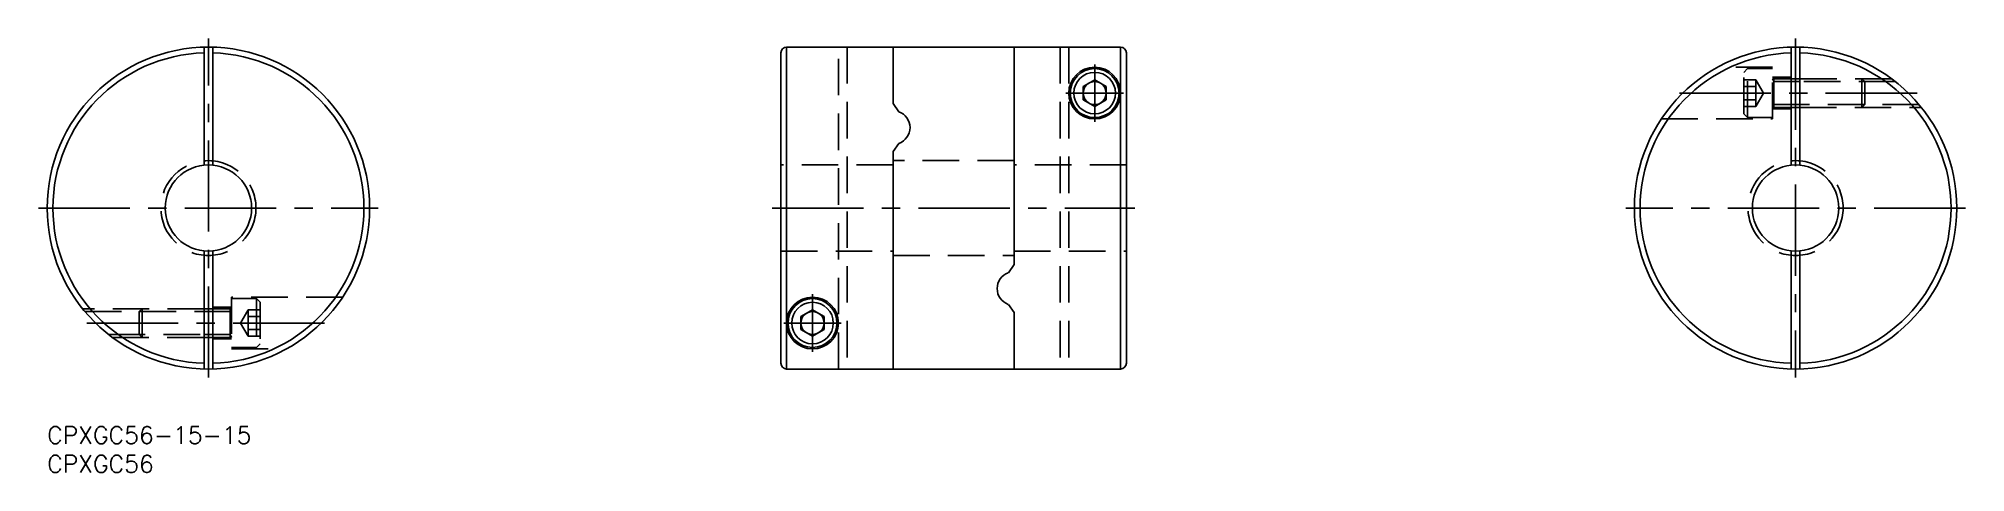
# Model space of a CAD drawing. Extents: x -2 to 333, y -8 to 68.
import ezdxf

# ---------------------------------------------------------------- set-up
doc = ezdxf.new("R2010")
doc.units = 0
doc.header["$LTSCALE"] = 0.5
doc.linetypes.add('CENTER', pattern=[50.8, 31.75, -6.35, 6.35, -6.35])
doc.linetypes.add('DASHED', pattern=[19.05, 12.7, -6.35])
for name, color, linetype in [('MSM_CENTER', 1, 'CENTER'), ('MSM_CONTINUOUS', 7, 'CONTINUOUS'), ('MSM_DASHED', 4, 'DASHED'), ('MSM_NARROW', 5, 'CONTINUOUS'), ('MSM_PART_NUMBER', 7, 'CONTINUOUS')]:
    doc.layers.add(name, color=color, linetype=linetype)
doc.styles.get("Standard").update_dxf_attribs({"font": 'txt.shx', "height": 3, "bigfont": 'bigfont.shx'})

# ---------------------------------------------------------------- blocks, each defined once
blk = doc.blocks.new('*U19')
at = {"layer": 'MSM_PART_NUMBER'}
blk.add_text('CPXGC56-15-15', height=3, dxfattribs=at).set_placement((0, -3))
blk = doc.blocks.new('*U20')
at = {"layer": 'MSM_PART_NUMBER'}
blk.add_text('CPXGC56', height=3, dxfattribs=at).set_placement((0, -8))

msp = doc.modelspace()

# ---------------------------------------------------------------- linework, layer by layer
at = {"layer": 'MSM_CENTER'}
for p, q in [((28, 8.5), (28, 67.5)), ((303.63, 67.5), (303.63, 8.5)), ((181.91, 53), (181.91, 63)), ((176.91, 58), (186.91, 58)), ((324.73, 58), (282.54, 58)), ((-1.5, 38), (57.5, 38)), ((125.91, 38), (188.91, 38)), ((333.13, 38), (274.13, 38)), ((132.91, 13), (132.91, 23)), ((6.9, 18), (49.1, 18)), ((127.91, 18), (137.91, 18))]:
    msp.add_line(p, q, dxfattribs=at)
at = {"layer": 'MSM_CONTINUOUS'}
for p, q in [((27.25, 45.46), (27.25, 65.99)), ((28.75, 65.99), (28.75, 45.46)), ((127.41, 65), (127.41, 11)), ((128.41, 66), (186.41, 66)), ((128.41, 66), (128.41, 10)), ((146.91, 66), (146.91, 56.18)), ((167.91, 66), (167.91, 28.18)), ((186.41, 10), (186.41, 66)), ((187.41, 11), (187.41, 65)), ((302.88, 45.46), (302.88, 65.99)), ((304.38, 65.99), (304.38, 45.46)), ((181.91, 60.31), (179.91, 59.15)), ((183.91, 59.15), (181.91, 60.31)), ((304.38, 60.5), (302.88, 60.5)), ((179.91, 59.15), (179.91, 56.85)), ((183.91, 59.15), (183.91, 56.85)), ((146.91, 56.18), (147.91, 54.76)), ((179.91, 56.85), (181.91, 55.69)), ((181.91, 55.69), (183.91, 56.85)), ((302.88, 55.5), (304.38, 55.5)), ((147.91, 49.24), (146.91, 47.82)), ((146.91, 47.82), (146.91, 10)), ((27.25, 10.01), (27.25, 30.54)), ((28.75, 30.54), (28.75, 10.01)), ((302.88, 10.01), (302.88, 30.54)), ((304.38, 30.54), (304.38, 10.01)), ((167.91, 28.18), (166.92, 26.76)), ((28.75, 20.5), (27.25, 20.5)), ((132.91, 20.31), (130.91, 19.15)), ((134.91, 19.15), (132.91, 20.31)), ((166.92, 21.24), (167.91, 19.82)), ((130.91, 19.15), (130.91, 16.85)), ((130.91, 16.85), (132.91, 15.69)), ((132.91, 15.69), (134.91, 16.85)), ((134.91, 19.15), (134.91, 16.85)), ((167.91, 19.82), (167.91, 10)), ((27.25, 15.5), (28.75, 15.5)), ((186.41, 10), (128.41, 10))]:
    msp.add_line(p, q, dxfattribs=at)
for centre, radius in [((28, 38), 28), ((303.63, 38), 28), ((181.91, 58), 4.5), ((181.91, 58), 4.25), ((181.91, 58), 3.61), ((181.91, 58), 2), ((28, 38), 7.5), ((303.63, 38), 7.5), ((132.91, 18), 4.5), ((132.91, 18), 4.25), ((132.91, 18), 3.61), ((132.91, 18), 2)]:
    msp.add_circle(centre, radius, dxfattribs=at)
for centre, radius, start, end in [((28, 38), 27, 91.5918, 268.4082), ((28, 38), 27, 271.5918, 88.4082), ((128.45, 64.96), 1.04, 92.1124, 178.0198), ((186.37, 64.96), 1.04, 1.9881, 87.9906), ((303.63, 38), 27, 91.5918, 268.4082), ((303.63, 38), 27, 271.5918, 88.4082), ((146.91, 52), 2.93, 289.8606, 70.1394), ((167.91, 24), 2.93, 109.8606, 250.1394), ((128.45, 11.04), 1.04, 181.9695, 268.0092), ((186.37, 11.04), 1.04, 271.9891, 358.0322)]:
    msp.add_arc(centre, radius, start, end, dxfattribs=at)
at = {"layer": 'MSM_DASHED'}
for p, q in [((137.41, 10), (137.41, 66)), ((138.91, 66), (138.91, 10)), ((175.91, 66), (175.91, 10)), ((177.41, 66), (177.41, 10)), ((299.63, 62.5), (290.08, 62.5)), ((295.27, 62.25), (294.63, 61.61)), ((294.63, 54.39), (294.63, 61.61)), ((296.73, 60.31), (294.63, 60.31)), ((299.63, 62.25), (295.27, 62.25)), ((295.27, 53.75), (295.27, 62.25)), ((296.73, 55.69), (296.73, 60.31)), ((298.07, 58), (296.73, 60.31)), ((299.63, 53.5), (299.63, 62.5)), ((302.88, 60.75), (299.63, 60.75)), ((302.88, 60.5), (299.63, 60.5)), ((299.63, 60.5), (299.88, 60.01)), ((299.88, 60.5), (299.88, 55.5)), ((320.3, 60.5), (304.38, 60.5)), ((315.63, 60.01), (315.14, 60.5)), ((315.14, 55.5), (315.14, 60.5)), ((296.73, 59.15), (294.63, 59.15)), ((296.73, 55.69), (298.07, 58)), ((302.88, 60.01), (299.88, 60.01)), ((320.94, 60.01), (304.38, 60.01)), ((315.63, 55.99), (315.63, 60.01)), ((296.73, 56.85), (294.63, 56.85)), ((296.73, 55.69), (294.63, 55.69)), ((294.63, 54.39), (295.27, 53.75)), ((295.27, 53.75), (299.63, 53.75)), ((299.63, 55.5), (299.88, 55.99)), ((299.63, 55.5), (302.88, 55.5)), ((299.63, 55.25), (302.88, 55.25)), ((302.88, 55.99), (299.88, 55.99)), ((325.09, 55.99), (304.38, 55.99)), ((304.38, 55.5), (325.49, 55.5)), ((315.14, 55.5), (315.63, 55.99)), ((280.31, 53.5), (299.63, 53.5)), ((146.91, 45.5), (127.41, 45.5)), ((167.91, 46.25), (146.91, 46.25)), ((187.41, 45.5), (167.91, 45.5)), ((127.41, 30.5), (146.91, 30.5)), ((167.91, 30.5), (187.41, 30.5)), ((146.91, 29.75), (167.91, 29.75)), ((27.25, 20.5), (6.14, 20.5)), ((16.49, 20.5), (16, 20.01)), ((16.49, 20.5), (16.49, 15.5)), ((32, 20.75), (28.75, 20.75)), ((32, 20.5), (28.75, 20.5)), ((31.75, 15.5), (31.75, 20.5)), ((32, 20.5), (31.75, 20.01)), ((51.32, 22.5), (32, 22.5)), ((32, 22.5), (32, 13.5)), ((36.36, 22.25), (32, 22.25)), ((34.9, 20.31), (33.57, 18)), ((34.9, 20.31), (37, 20.31)), ((34.9, 20.31), (34.9, 15.69)), ((37, 21.61), (36.36, 22.25)), ((36.36, 22.25), (36.36, 13.75)), ((37, 21.61), (37, 14.39)), ((6.54, 20.01), (27.25, 20.01)), ((16, 20.01), (16, 15.99)), ((28.75, 20.01), (31.75, 20.01)), ((33.57, 18), (34.9, 15.69)), ((34.9, 19.15), (37, 19.15)), ((34.9, 16.85), (37, 16.85)), ((10.69, 15.99), (27.25, 15.99)), ((11.33, 15.5), (27.25, 15.5)), ((16, 15.99), (16.49, 15.5)), ((28.75, 15.99), (31.75, 15.99)), ((28.75, 15.5), (32, 15.5)), ((28.75, 15.25), (32, 15.25)), ((32, 15.5), (31.75, 15.99)), ((32, 13.75), (36.36, 13.75)), ((32, 13.5), (41.56, 13.5)), ((34.9, 15.69), (37, 15.69)), ((36.36, 13.75), (37, 14.39))]:
    msp.add_line(p, q, dxfattribs=at)
for centre in [(28, 38), (303.63, 38)]:
    msp.add_circle(centre, 8.25, dxfattribs=at)
at = {"layer": 'MSM_NARROW'}
for p, q in [((304.38, 60.01), (302.88, 60.01)), ((304.38, 55.99), (302.88, 55.99)), ((27.25, 20.01), (28.75, 20.01)), ((27.25, 15.99), (28.75, 15.99))]:
    msp.add_line(p, q, dxfattribs=at)

# ---------------------------------------------------------------- block references
at = {"layer": 'MSM_CONTINUOUS'}
for name in ['*U19', '*U20']:
    msp.add_blockref(name, (0, 0), dxfattribs=at)

doc.saveas('drawing.dxf')
